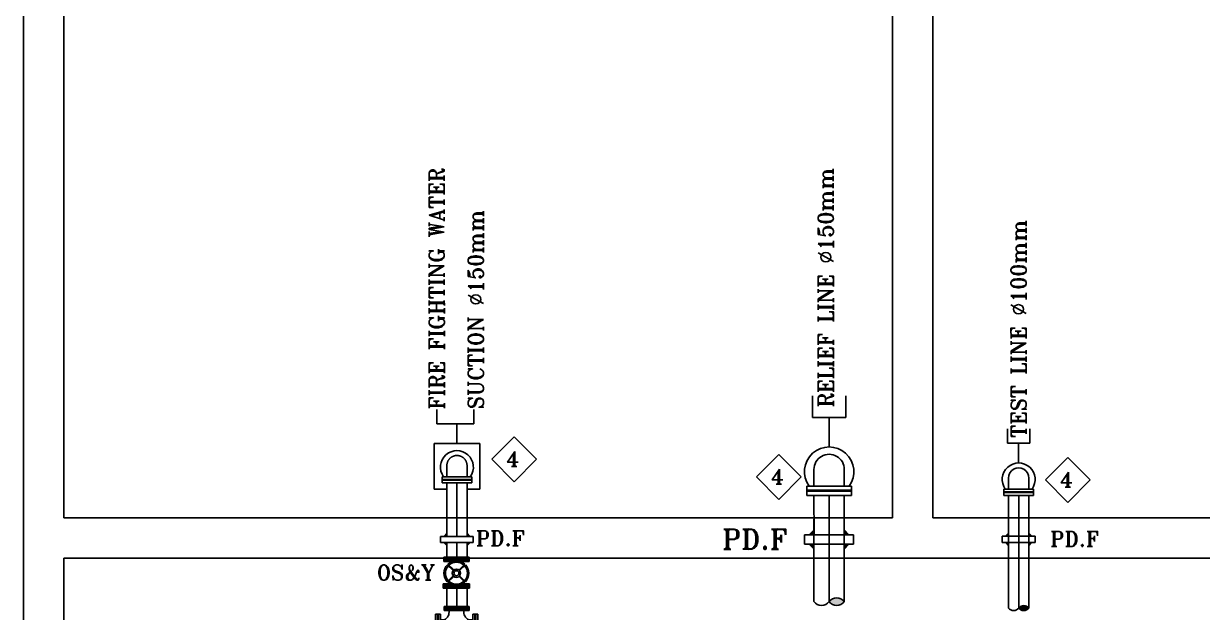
# Model space of a CAD drawing. Header units: millimetres. Extents: x -3973702 to -1592236, y 74982 to 569678.
# Drawn here: x -1710509 to -1704675, y 485929 to 488841 of the extents above; entities that cross this region are included whole.
import ezdxf
from ezdxf.enums import TextEntityAlignment as Align

# ---------------------------------------------------------------- set-up
doc = ezdxf.new("R2010")
doc.units = ezdxf.units.MM
doc.header["$LTSCALE"] = 1000
doc.header["$MEASUREMENT"] = 0
doc.linetypes.add('CENTER', pattern=[2, 1.25, -0.25, 0.25, -0.25])
doc.linetypes.add('HIDDEN', pattern=[0.375, 0.25, -0.125])
doc.layers.get('0').update_dxf_attribs({"color": 9})
for name, color, linetype in [('A-DOORSYM', 1, 'Continuous'), ('ARROW', 9, 'Continuous'), ('DIMENSION', 2, 'Continuous'), ('FF-FITTING', 1, 'Continuous'), ('FF-LOOP', 1, 'FIRE_PIPE'), ('FIRE FIGHTING', 1, 'Continuous'), ('PL-DR-LEADER', 42, 'Continuous'), ('PL-DR-PIPE', 3, 'Continuous'), ('PL-DR-SYMBOL', 30, 'Continuous'), ('PL-DR-TEXT', 2, 'Continuous'), ('PL-W-CENTER', 43, 'CENTER'), ('PL-W-CW', 5, 'HIDDEN'), ('PL-W-FITTING', 255, 'Continuous'), ('PL-W-LEADER', 1, 'Continuous'), ('PL-W-SYMBOL', 180, 'Continuous'), ('XR-SITE LAYOUT$0$WALL', 252, 'Continuous')]:
    doc.layers.add(name, color=color, linetype=linetype)
doc.styles.add('FF-LOOP', font='romans.shx', dxfattribs={"height": 2})
doc.styles.add('ROMANT', font='ROMANT.shx', dxfattribs={"width": 0.75})
doc.linetypes.add('FIRE_PIPE', pattern='A,2,-0.5,["F",FF-LOOP,S=0.15,R=0,X=-0.1,Y=-0.1],-0.7', length=3.2)

# ---------------------------------------------------------------- blocks, each defined once
blk = doc.blocks.new('A$C5F901649')
at = {"layer": 'XR-SITE LAYOUT$0$WALL', "color": 4}
for p, q in [((-1500, 7752.5), (-1500, -4352.1)), ((-6000, 7552.5), (-6000, -847.8)), ((-5800, 7552.5), (-5800, -847.8)), ((-1700, 7552.5), (-1700, -847.8)), ((-10100, -847.8), (-6000, -847.8)), ((-5800, -847.8), (-1700, -847.8)), ((-2950, -847.8), (-1700, -847.8)), ((-10100, -1047.8), (-1700, -1047.8)), ((-1700, -1047.8), (-1700, -4152.1))]:
    blk.add_line(p, q, dxfattribs=at)
blk = doc.blocks.new('A$C0F6B28C0')
at = {"layer": 'PL-W-FITTING'}
for p, q in [((-130, 106), (-130, 147)), ((-130, 147), (131, 147)), ((131, 130), (-130, 130)), ((131, 123), (-130, 122)), ((131, 106), (131, 147)), ((-63, 106), (-130, 106)), ((-90, 84), (-32, 26)), ((-84, 90), (-26, 32)), ((84, 90), (26, 32)), ((90, 84), (32, 26)), ((130, 106), (63, 106)), ((-124, -116), (-124, -158)), ((-124, -133), (-124, -116)), ((-124, -116), (-41, -116)), ((-32, -26), (-90, -84)), ((-26, -32), (-84, -90)), ((26, -32), (84, -90)), ((32, -26), (90, -84)), ((41, -116), (127, -116)), ((127, -158), (127, -116)), ((127, -133), (127, -116)), ((-124, -133), (127, -133)), ((-124, -133), (127, -133)), ((-124, -141), (127, -141)), ((-124, -158), (127, -158)), ((-99, -158), (103, -158))]:
    blk.add_line(p, q, dxfattribs=at)
for radius in [41.1, 24.6]:
    blk.add_circle((0, 0), radius, dxfattribs=at)
for radius, start, end in [(123, 46.8067, 133.1782), (123, 136.8662, 223.2376), (109, 137.1014, 223.01), (109, 47.0343, 132.9429), (109, 317.1014, 43.01), (123, 316.8662, 43.2376), (123, 226.8662, 313.2376), (123, 226.8067, 313.1782), (109, 227.0343, 312.9429)]:
    blk.add_arc((0, 0), radius, start, end, dxfattribs=at)
blk = doc.blocks.new('SGFHF')
at = {"layer": 'PL-W-CW'}
for p, q in [((-0.05, 0.031), (-0.05, 0.0853)), ((0.05, 0.031), (0.05, 0.0853))]:
    blk.add_line(p, q, dxfattribs=at)
blk.add_arc((0, 0.086), 0.05, 359.20441, 180.79559, dxfattribs=at)
at = {"layer": 'PL-W-FITTING'}
for p, q in [((-0.0733, 0.031), (0.0733, 0.031)), ((-0.0733, 0), (-0.0733, 0.031)), ((-0.0733, 0.018), (0.0733, 0.0181)), ((-0.0733, 0.0142), (0.0733, 0.0143)), ((0.0733, 0), (-0.0733, 0)), ((0.0733, 0), (0.0733, 0.031))]:
    blk.add_line(p, q, dxfattribs=at)
blk.add_arc((0, 0.0786), 0.0815, 324.24833, 215.796, dxfattribs=at)
blk = doc.blocks.new('*X277')
at = {"color": 0}
for p, q in [((1069001, 822669), (1068953, 822717)), ((1068953, 822712), (1068956, 822715)), ((1068953, 822703), (1068961, 822711)), ((1068992, 822669), (1068953, 822708)), ((1068953, 822694), (1068965, 822707)), ((1068953, 822685), (1068970, 822702)), ((1068983, 822669), (1068953, 822699)), ((1068953, 822676), (1068974, 822698)), ((1068974, 822669), (1068953, 822690)), ((1068965, 822669), (1068953, 822681)), ((1068957, 822669), (1068953, 822673)), ((1068954, 822669), (1068979, 822693)), ((1068963, 822669), (1068983, 822689)), ((1068972, 822669), (1068987, 822684)), ((1068981, 822669), (1068992, 822680)), ((1068990, 822669), (1068996, 822676)), ((1068998, 822669), (1069001, 822671))]:
    blk.add_line(p, q, dxfattribs=at)
blk = doc.blocks.new('A$C276C6E33')
at = {"layer": 'PL-DR-PIPE'}
for p, q in [((-60.7, 23), (-60.7, 0)), ((60.7, 23), (-60.7, 23)), ((60.7, 0), (-60.7, 0)), ((-49.2, 23), (-37.7, 34.6)), ((-49.2, 0), (-37.7, -11.5)), ((-37.7, 33.1), (-37.7, 23)), ((-37.7, 23), (-37.7, 33.1)), ((49.2, 23), (37.7, 34.6)), ((37.7, 33.1), (37.7, 23)), ((37.7, 23), (37.7, 33.1)), ((49.2, 0), (37.7, -11.5)), ((60.7, 23), (60.7, 0))]:
    blk.add_line(p, q, dxfattribs=at)
at = {"layer": 'PL-DR-PIPE', "xscale": -0.2304965760082331, "yscale": 0.2304968800598742, "zscale": 0.2304967348976344}
blk.add_blockref('*X277', (246352.5, -189599.6), dxfattribs=at)
at = {"layer": 'PL-DR-PIPE', "extrusion": (0, 0, -1), "xscale": -0.2304965760082331, "yscale": 0.2304968800598742, "zscale": -0.2304967348976344}
blk.add_blockref('*X277', (246352.5, -189599.6), dxfattribs=at)
at = {"layer": 'PL-DR-PIPE', "extrusion": (0, 0, -1), "xscale": -0.2304965760082331, "yscale": 0.2304968800598742, "zscale": -0.2304967348976344, "rotation": 180}
blk.add_blockref('*X277', (-246352.5, 189622.4), dxfattribs=at)
at = {"layer": 'PL-DR-PIPE', "xscale": -0.2304965760082331, "yscale": 0.2304968800598742, "zscale": 0.2304967348976344, "rotation": 180}
blk.add_blockref('*X277', (-246352.5, 189622.4), dxfattribs=at)
blk = doc.blocks.new('A$C751C6B67')
at = {"layer": 'PL-W-FITTING'}
for p, q in [((-0.0992, 0), (-0.0992, 0.021)), ((-0.0992, 0.021), (0.0261, 0.021)), ((-0.0992, 0.0125), (0.0261, 0.0124)), ((-0.0992, 0.0085), (0.0261, 0.0085)), ((-0.0992, 0), (0.0261, 0)), ((0.0261, 0), (0.0261, 0.021)), ((-0.1419, -0.0182), (-0.1171, -0.0182)), ((-0.1419, -0.1442), (-0.1419, -0.0182)), ((-0.1319, -0.1442), (-0.1318, -0.0182)), ((-0.1272, -0.1442), (-0.1272, -0.0182)), ((-0.1172, -0.1442), (-0.1171, -0.0182)), ((-0.0985, -0.0449), (-0.1172, -0.0449)), ((0.0235, -0.0449), (0.0441, -0.0449)), ((0.0688, -0.0182), (0.044, -0.0182)), ((0.0441, -0.1442), (0.044, -0.0182)), ((0.0541, -0.1442), (0.0541, -0.0182)), ((0.0588, -0.1442), (0.0587, -0.0182)), ((0.0688, -0.1442), (0.0688, -0.0182)), ((0.0688, -0.0812), (0.0688, -0.0812)), ((-0.1419, -0.1442), (-0.1172, -0.1442)), ((0.0441, -0.1216), (-0.1172, -0.1217)), ((0.0688, -0.1442), (0.0441, -0.1442))]:
    blk.add_line(p, q, dxfattribs=at)
for centre, start, end in [((-0.1143, -0.008), 293.22486, 11.54181), ((0.0393, -0.008), 168.45819, 246.77514)]:
    blk.add_arc(centre, 0.0402, start, end, dxfattribs=at)
blk = doc.blocks.new('GFDHGF')
at = {"layer": 'FF-LOOP', "color": 3, "linetype": 'ByBlock', "ltscale": 1.5}
for p, q in [((-0.1, 0.0621), (-0.1, 0.1707)), ((0.1, 0.0621), (0.1, 0.1707))]:
    blk.add_line(p, q, dxfattribs=at)
blk.add_arc((0, 0.172), 0.1, 359.20441, 180.79559, dxfattribs=at)
at = {"layer": 'PL-W-FITTING'}
for p, q in [((-0.1466, 0.062), (0.1465, 0.0621)), ((-0.1465, -0.0001), (-0.1466, 0.062)), ((-0.1466, 0.0361), (0.1465, 0.0362)), ((-0.1466, 0.0285), (0.1465, 0.0286)), ((-0.1465, -0.0001), (0.1465, 0.0001)), ((0.1465, 0.0001), (0.1465, 0.0621))]:
    blk.add_line(p, q, dxfattribs=at)
blk.add_arc((0, 0.1573), 0.163, 324.24833, 215.796, dxfattribs=at)
blk = doc.blocks.new('*X272')
at = {"color": 0}
for p, q in [((1069001, 822669), (1068953, 822717)), ((1068953, 822712), (1068956, 822715)), ((1068953, 822703), (1068961, 822711)), ((1068992, 822669), (1068953, 822708)), ((1068953, 822694), (1068965, 822707)), ((1068953, 822685), (1068970, 822702)), ((1068983, 822669), (1068953, 822699)), ((1068953, 822676), (1068974, 822698)), ((1068974, 822669), (1068953, 822690)), ((1068965, 822669), (1068953, 822681)), ((1068957, 822669), (1068953, 822673)), ((1068954, 822669), (1068979, 822693)), ((1068963, 822669), (1068983, 822689)), ((1068972, 822669), (1068987, 822684)), ((1068981, 822669), (1068992, 822680)), ((1068990, 822669), (1068996, 822676)), ((1068998, 822669), (1069001, 822671))]:
    blk.add_line(p, q, dxfattribs=at)
blk = doc.blocks.new('A$C1DE167BE')
at = {"layer": 'PL-DR-PIPE'}
for p, q in [((-72, 33.8), (-55.2, 50.6)), ((-55.2, 48.5), (-55.2, 33.8)), ((-55.2, 33.8), (-55.2, 48.5)), ((72, 33.8), (55.2, 50.6)), ((55.2, 48.5), (55.2, 33.8)), ((55.2, 33.8), (55.2, 48.5)), ((-88.9, 33.8), (-88.9, 0)), ((88.9, 33.8), (-88.9, 33.8)), ((88.9, 0), (-88.9, 0)), ((-72, 0), (-55.2, -16.9)), ((72, 0), (55.2, -16.9)), ((88.9, 33.8), (88.9, 0))]:
    blk.add_line(p, q, dxfattribs=at)
at = {"layer": 'PL-DR-PIPE', "xscale": -0.3374998195795342, "yscale": 0.3375002647808287, "zscale": 0.3375000522300369}
blk.add_blockref('*X272', (360716.5, -277617.2), dxfattribs=at)
at = {"layer": 'PL-DR-PIPE', "extrusion": (0, 0, -1), "xscale": -0.3374998195795342, "yscale": 0.3375002647808287, "zscale": -0.3375000522300369}
blk.add_blockref('*X272', (360716.5, -277617.2), dxfattribs=at)
at = {"layer": 'PL-DR-PIPE', "extrusion": (0, 0, -1), "xscale": -0.3374998195795342, "yscale": 0.3375002647808287, "zscale": -0.3375000522300369, "rotation": 180}
blk.add_blockref('*X272', (-360716.5, 277650.6), dxfattribs=at)
at = {"layer": 'PL-DR-PIPE', "xscale": -0.3374998195795342, "yscale": 0.3375002647808287, "zscale": 0.3375000522300369, "rotation": 180}
blk.add_blockref('*X272', (-360716.5, 277650.6), dxfattribs=at)
blk = doc.blocks.new('CUT100')
at = {"layer": 'PL-DR-SYMBOL'}
blk.add_hatch(color=256, dxfattribs=at).paths.add_polyline_path([(0, 0.05, 0.505767), (0, 0, 0.505767)])
for centre, start, end in [((0.0184, 0.025), 126.3424, 233.6576), ((-0.0184, 0.025), 306.3424, 53.6576), ((0.0184, -0.025), 126.3424, 233.6576)]:
    blk.add_arc(centre, 0.031, start, end, dxfattribs=at)
blk = doc.blocks.new('A$C0B5122C3')
at = {"layer": 'PL-DR-LEADER'}
for p, q in [((-43.5, -16.7), (67.4, 94.3)), ((178.3, -16.7), (67.4, 94.3)), ((67.4, -127.6), (-43.5, -16.7)), ((67.4, -127.6), (178.3, -16.7))]:
    blk.add_line(p, q, dxfattribs=at)

msp = doc.modelspace()

# ---------------------------------------------------------------- linework, layer by layer
at = {"layer": 'FF-FITTING', "elevation": 0}
msp.add_lwpolyline([(-1708314.3, 486538.6), (-1708251.8, 486538.6), (-1708251.8, 486763.6), (-1708476.8, 486763.6), (-1708476.8, 486538.6), (-1708414.3, 486538.6)], dxfattribs=at)
at = {"layer": 'PL-DR-PIPE'}
for p, q in [((-1708414.3, 486568.8), (-1708414.3, 486305)), ((-1708314.3, 486568.8), (-1708314.3, 486305)), ((-1706597.3, 486506.9), (-1706597.2, 486312.6)), ((-1706447.3, 486506.8), (-1706447.3, 486312.6)), ((-1705634.3, 486507.7), (-1705634.3, 485950.1)), ((-1705534.3, 486507.7), (-1705534.3, 485950.1)), ((-1706597.5, 486389.6), (-1706597.5, 485981.9)), ((-1706447.5, 486389.6), (-1706447.5, 485981.9)), ((-1708414.3, 486274.2), (-1708414.3, 486177.2)), ((-1708314.3, 486274.2), (-1708314.3, 486177.1)), ((-1708414.3, 486260.1), (-1708414.3, 486201.6)), ((-1708314.3, 486260.1), (-1708314.3, 486201.6)), ((-1708414.3, 486048.8), (-1708414.3, 485958.7)), ((-1708314.3, 486048.8), (-1708314.3, 485958.6))]:
    msp.add_line(p, q, dxfattribs=at)
at = {"layer": 'PL-W-CENTER'}
for p, q in [((-1708364.3, 486568.8), (-1708364.3, 486305)), ((-1706522.5, 486506.8), (-1706522.5, 485981.9)), ((-1705584.3, 486507.7), (-1705584.3, 485950.1)), ((-1708364.3, 486274.2), (-1708364.3, 486177.2)), ((-1708364.3, 486048.8), (-1708364.3, 485958.7))]:
    msp.add_line(p, q, dxfattribs=at)
at = {"layer": 'PL-W-LEADER'}
for p, q in [((-1706604, 486999.7), (-1706604, 486892.9)), ((-1706439.7, 486999.9), (-1706439.7, 486893)), ((-1708464.2, 486932), (-1708464.2, 486860.8)), ((-1708280.5, 486932.2), (-1708280.5, 486860.9)), ((-1708464.2, 486860.8), (-1708280.5, 486860.9)), ((-1708364.4, 486860.8), (-1708364.4, 486763.6)), ((-1706604, 486892.9), (-1706439.7, 486893)), ((-1706522.4, 486892.9), (-1706522.3, 486747)), ((-1705638.8, 486836.3), (-1705638.8, 486765.1)), ((-1705529.3, 486836.4), (-1705529.2, 486765.1)), ((-1705638.8, 486765.1), (-1705529.2, 486765.1)), ((-1705584.4, 486765.1), (-1705584.4, 486667.8))]:
    msp.add_line(p, q, dxfattribs=at)

# ---------------------------------------------------------------- block references
at = {"layer": 'A-DOORSYM'}
for p in [(-1708148.4, 486702.9), (-1706838.6, 486615.4), (-1705408.2, 486600.5)]:
    msp.add_blockref('A$C0B5122C3', p, dxfattribs=at)
at = {"layer": 'ARROW'}
for p, xscale, yscale, zscale in [((-1706522.5, 486266.5), -1.365906365215778, 1.365906365215778, 1.365906365208499), ((-1705584.3, 486274.2), -0.910604243632406, 0.910604243457783, 0.9106042438516)]:
    msp.add_blockref('A$C1DE167BE', p, dxfattribs=dict(at, xscale=xscale, yscale=yscale, zscale=zscale))
at = {"layer": 'DIMENSION', "xscale": -749.999999993015, "yscale": 749.9999999931897, "zscale": 749.9999999931791}
msp.add_blockref('GFDHGF', (-1706522.3, 486506.8), dxfattribs=at)
at = {"layer": 'FF-FITTING'}
for name, p, xscale, yscale, zscale in [('SGFHF', (-1708364.3, 486568.8), -1000, 1000, 1000), ('GFDHGF', (-1705584.3, 486507.7), -499.9999999953433, 499.9999999954598, 499.999999995282), ('A$C751C6B67', (-1708329.1, 485937.7), 1000, 1000, 1000)]:
    msp.add_blockref(name, p, dxfattribs=dict(at, xscale=xscale, yscale=yscale, zscale=zscale))
at = {"layer": 'FF-FITTING', "color": 1, "xscale": -0.5, "yscale": 0.5000000001164154, "zscale": 0.5000000001018634, "rotation": 180}
msp.add_blockref('A$C0F6B28C0', (-1708367, 486122.5), dxfattribs=at)
at = {"layer": 'FIRE FIGHTING', "xscale": -1}
msp.add_blockref('A$C5F901649', (-1712009, 487244.3), dxfattribs=at)
at = {"layer": 'PL-DR-PIPE', "xscale": -1.333333333022892, "yscale": 1.333333333139307, "zscale": 1.333333333150221}
msp.add_blockref('A$C276C6E33', (-1708364.3, 486274.2), dxfattribs=at)
at = {"layer": 'PL-W-SYMBOL', "color": 3, "ltscale": 0.03, "rotation": 270}
for p, xscale, yscale, zscale in [((-1706522.5, 485981.9), -1500.000000387663, 1500.000000387663, 1500.000000387663), ((-1705584.3, 485950.1), -1000, 1000, 1000)]:
    msp.add_blockref('CUT100', p, dxfattribs=dict(at, xscale=xscale, yscale=yscale, zscale=zscale))

# ---------------------------------------------------------------- texts
at = {"layer": 'PL-DR-TEXT', "style": 'ROMANT'}
for s, p in [('FIRE FIGHTING WATER', (-1708501.5, 486932)), ('RELIEF LINE %%C150mm ', (-1706576.2, 486943.1)), ('TEST LINE %%C100mm ', (-1705622.1, 486791.9))]:
    msp.add_text(s, height=75, rotation=90.02216, dxfattribs=at).set_placement(p, align=Align.TOP_LEFT)
for s, height, rotation, p in [('SUCTION %%C150mm', 75, 90.02216, (-1708233.2, 486933.7)), ('4', 75, 0.02216, (-1708119.9, 486649.8, 0)), ('4', 75, 0.02216, (-1706810.1, 486562.3, 0)), ('4', 75, 0.02216, (-1705379.7, 486547.4, 0)), ('PD.F', 75, 0.02216, (-1708270.2, 486257.4)), ('PD.F', 100, 0.02216, (-1707051.9, 486241.1)), ('PD.F', 75, 0.02216, (-1705428.4, 486254.5)), ('OS&Y', 75, 0.02216, (-1708761.1, 486088.3))]:
    msp.add_text(s, height=height, rotation=rotation, dxfattribs=at).set_placement(p)

doc.saveas('drawing.dxf')
